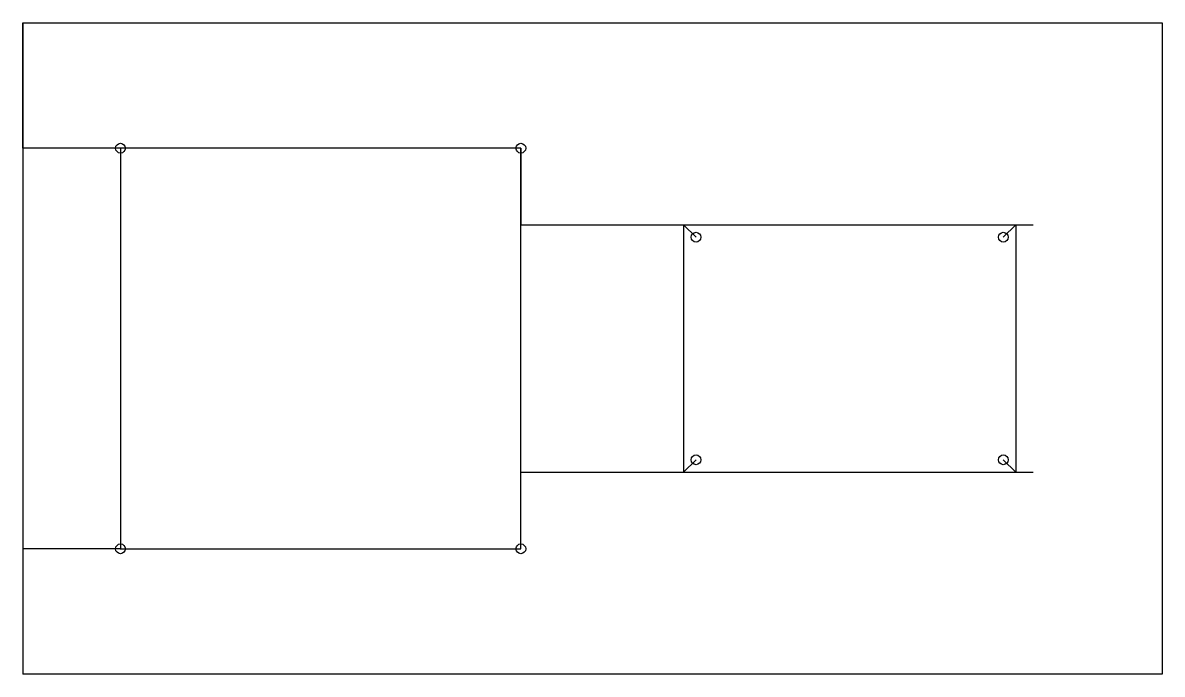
# Model space of a CAD drawing. Header units: centimetres. Extents: x -3 to 32, y -3.9 to 16.1.
import ezdxf

# ---------------------------------------------------------------- set-up
doc = ezdxf.new("R2010")
doc.units = ezdxf.units.CM
doc.header["$MEASUREMENT"] = 0
doc.layers.add('acricilico v2_Sketch1', color=7, linetype='Continuous')

msp = doc.modelspace()

# ---------------------------------------------------------------- linework, layer by layer
at = {"layer": 'acricilico v2_Sketch1'}
for p, q in [((-3, 12.3), (-3, 16.15)), ((-3, 16.15), (-3, -3.85)), ((-3, 16.15), (32, 16.15)), ((32, 16.15), (32, -3.85)), ((0, 12.3), (-3, 12.3)), ((12.3, 12.3), (0, 12.3)), ((0, 12.3), (0, 0)), ((12.3, 12.3), (12.3, 9.95)), ((12.3, 0), (12.3, 12.3)), ((12.3, 9.95), (17.3, 9.95)), ((17.3, 9.95), (17.84, 9.95)), ((17.3, 9.95), (17.682, 9.568)), ((17.3, 9.95), (27.5, 9.95)), ((17.3, 9.95), (17.3, 2.35)), ((27.5, 9.95), (27.118, 9.568)), ((27.5, 9.95), (27.5, 2.35)), ((27.5, 9.95), (28.04, 9.95)), ((17.3, 2.35), (17.682, 2.732)), ((27.5, 2.35), (27.118, 2.732)), ((12.3, 0), (12.3, 2.35)), ((12.3, 2.35), (17.3, 2.35)), ((17.3, 2.35), (27.5, 2.35)), ((17.3, 2.35), (17.84, 2.35)), ((27.5, 2.35), (28.04, 2.35)), ((0, 0), (-3, 0)), ((-3, 0), (-3, -3.85)), ((0, 0), (12.3, 0)), ((32, -3.85), (-3, -3.85))]:
    msp.add_line(p, q, dxfattribs=at)
for centre in [(0, 12.3), (12.3, 12.3), (17.682, 9.568), (27.118, 9.568), (17.682, 2.732), (27.118, 2.732), (0, 0), (12.3, 0)]:
    msp.add_circle(centre, 0.15, dxfattribs=at)
msp.add_point((0, 0), dxfattribs=at)

doc.saveas('drawing.dxf')
